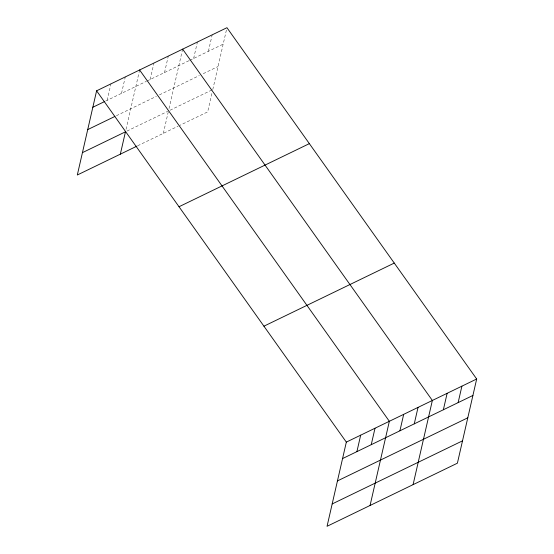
<?xml version="1.0" encoding="UTF-8"?>
<svg xmlns="http://www.w3.org/2000/svg" width="554" height="554" viewBox="0 0 554 554"><rect width="100%" height="100%" fill="white"/><g stroke="black" fill="none" stroke-linecap="round" stroke-linejoin="round"><path stroke-width="0.42" stroke-dasharray="2.77 2.08" d="M107.171 100.316L110.938 83.862M121.513 93.377L125.28 76.923M126.021 129.345L139.615 69.984M150.182 79.492L153.957 63.038M164.524 72.546L168.291 56.099M163.347 133.341L168.464 110.987M169.032 108.522L182.439 49.978M193.637 58.454L197.404 42.007M208.408 51.3L212.175 34.854M211.87 93.522L207.667 111.887L179.676 125.439M212.784 89.533L226.759 28.524M105.662 101.043L146.415 81.32M147.17 80.953L188.969 60.711M189.745 60.338L223.179 44.154M116.388 115.724L156.387 96.361M159.407 94.9L199.398 75.538M203.283 73.654L218.061 66.501M126.963 131.083L167.71 111.354M170.023 110.239L212.009 89.907M137.69 145.764L178.118 126.194"/><path stroke-width="0.83" d="M96.604 90.808L346.333 442.113L327.054 526.3L457.396 463.192L476.682 379.005L226.946 27.7L96.604 90.808L77.318 174.995L136.935 146.131M120.336 154.171L125.453 131.817L82.442 152.641M356.908 451.621L360.675 435.174M371.242 444.682L375.01 428.228M370.065 505.477L389.351 421.289L139.615 69.984M399.919 430.797L403.686 414.344M414.26 423.858L418.028 407.405M413.083 484.653L432.362 400.466L182.626 49.154M443.366 409.759L447.133 393.312M458.137 402.613L461.904 386.159M92.837 107.254L104.152 101.777M87.712 129.608L114.879 116.458M179.011 206.739L309.361 143.631M263.926 326.181L394.268 263.074M346.333 442.113L476.682 379.005M342.566 458.567L472.915 395.459M337.448 480.914L467.791 417.813M332.171 503.946L462.521 440.839"/></g></svg>
